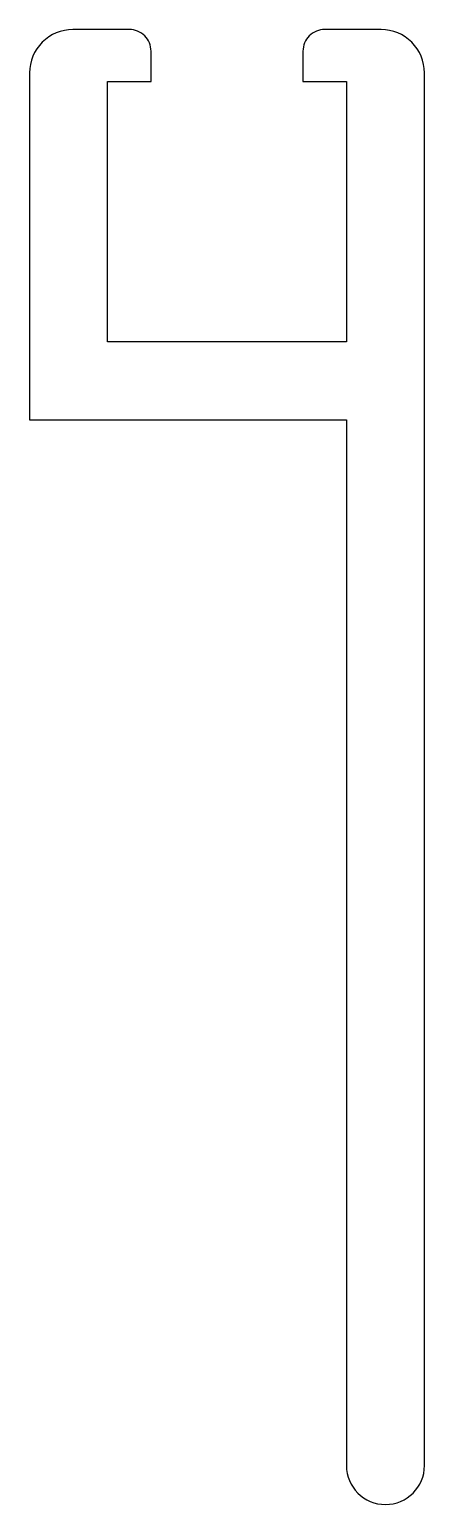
# Model space of a CAD drawing. Extents: x 262.8 to 271.9, y 228.1 to 262.1.
import ezdxf

# ---------------------------------------------------------------- set-up
doc = ezdxf.new("R2010")
doc.units = 0
doc.layers.add('ANA', color=220, linetype='CONTINUOUS')

msp = doc.modelspace()

# ---------------------------------------------------------------- linework, layer by layer
at = {"layer": 'ANA'}
msp.add_lwpolyline([(264.626, 260.918), (265.626, 260.918), (265.626, 261.618, 0.414214), (265.126, 262.118), (263.826, 262.118, 0.414214), (262.826, 261.118), (262.826, 253.118), (270.126, 253.118), (270.126, 229.018, 1), (271.926, 229.018), (271.926, 261.118, 0.414214), (270.926, 262.118), (269.626, 262.118, 0.414214), (269.126, 261.618), (269.126, 260.918), (270.126, 260.918), (270.126, 254.918), (264.626, 254.918)], format="xyb", close=True, dxfattribs=at)

doc.saveas('drawing.dxf')
